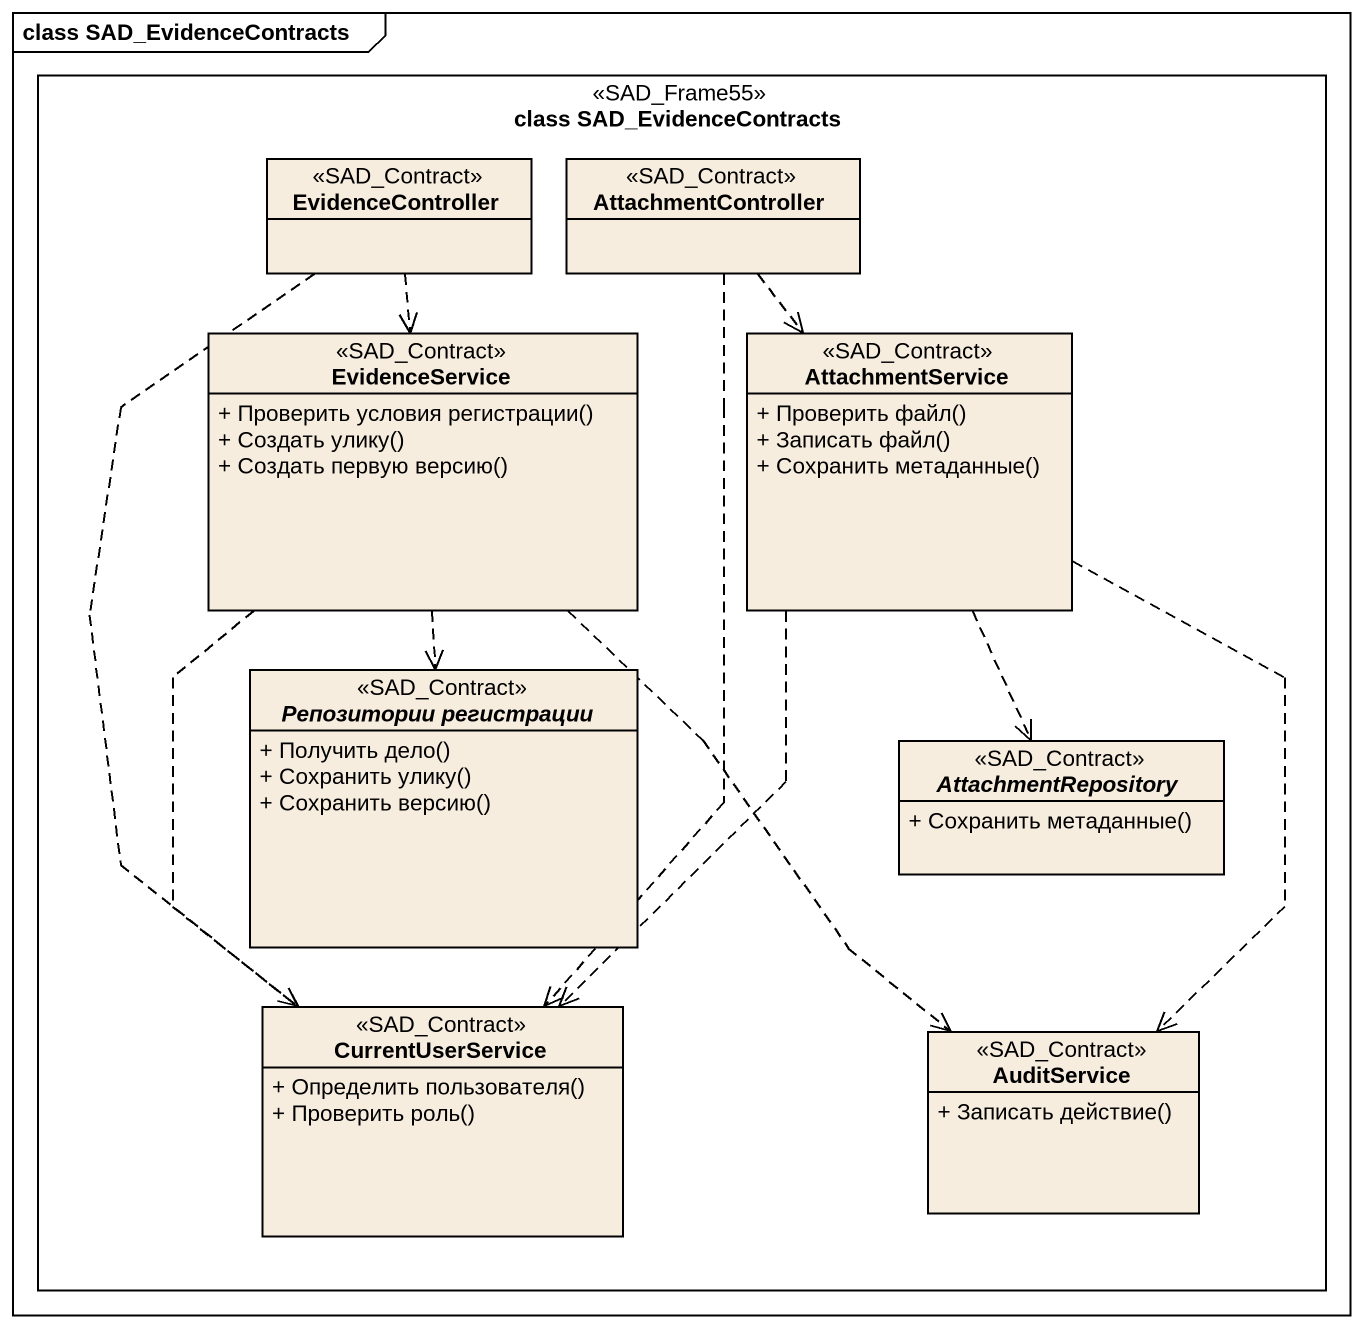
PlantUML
@startuml
mainframe class SAD_EvidenceContracts
hide circle
hide empty members
skinparam classAttributeIconSize 0
rectangle "class SAD_EvidenceContracts" as class_SAD_EvidenceContracts <<SAD_Frame55>> {
  class EvidenceController <<SAD_Contract>> #F7EDDF
  class AttachmentController <<SAD_Contract>> #F7EDDF
  class EvidenceService <<SAD_Contract>> #F7EDDF {
    + Проверить условия регистрации()
    + Создать улику()
    + Создать первую версию()
  }
  class AttachmentService <<SAD_Contract>> #F7EDDF {
    + Проверить файл()
    + Записать файл()
    + Сохранить метаданные()
  }
  abstract class "Репозитории регистрации" as Репозитории_регистрации <<SAD_Contract>> #F7EDDF {
    + Получить дело()
    + Сохранить улику()
    + Сохранить версию()
  }
  abstract class AttachmentRepository <<SAD_Contract>> #F7EDDF {
    + Сохранить метаданные()
  }
  class CurrentUserService <<SAD_Contract>> #F7EDDF {
    + Определить пользователя()
    + Проверить роль()
  }
  class AuditService <<SAD_Contract>> #F7EDDF {
    + Записать действие()
  }
}
EvidenceController ..> EvidenceService
EvidenceController ..> CurrentUserService
AttachmentController ..> AttachmentService
AttachmentController ..> CurrentUserService
EvidenceService ..> Репозитории_регистрации
EvidenceService ..> CurrentUserService
EvidenceService ..> AuditService
AttachmentService ..> AttachmentRepository
AttachmentService ..> CurrentUserService
AttachmentService ..> AuditService
@enduml
